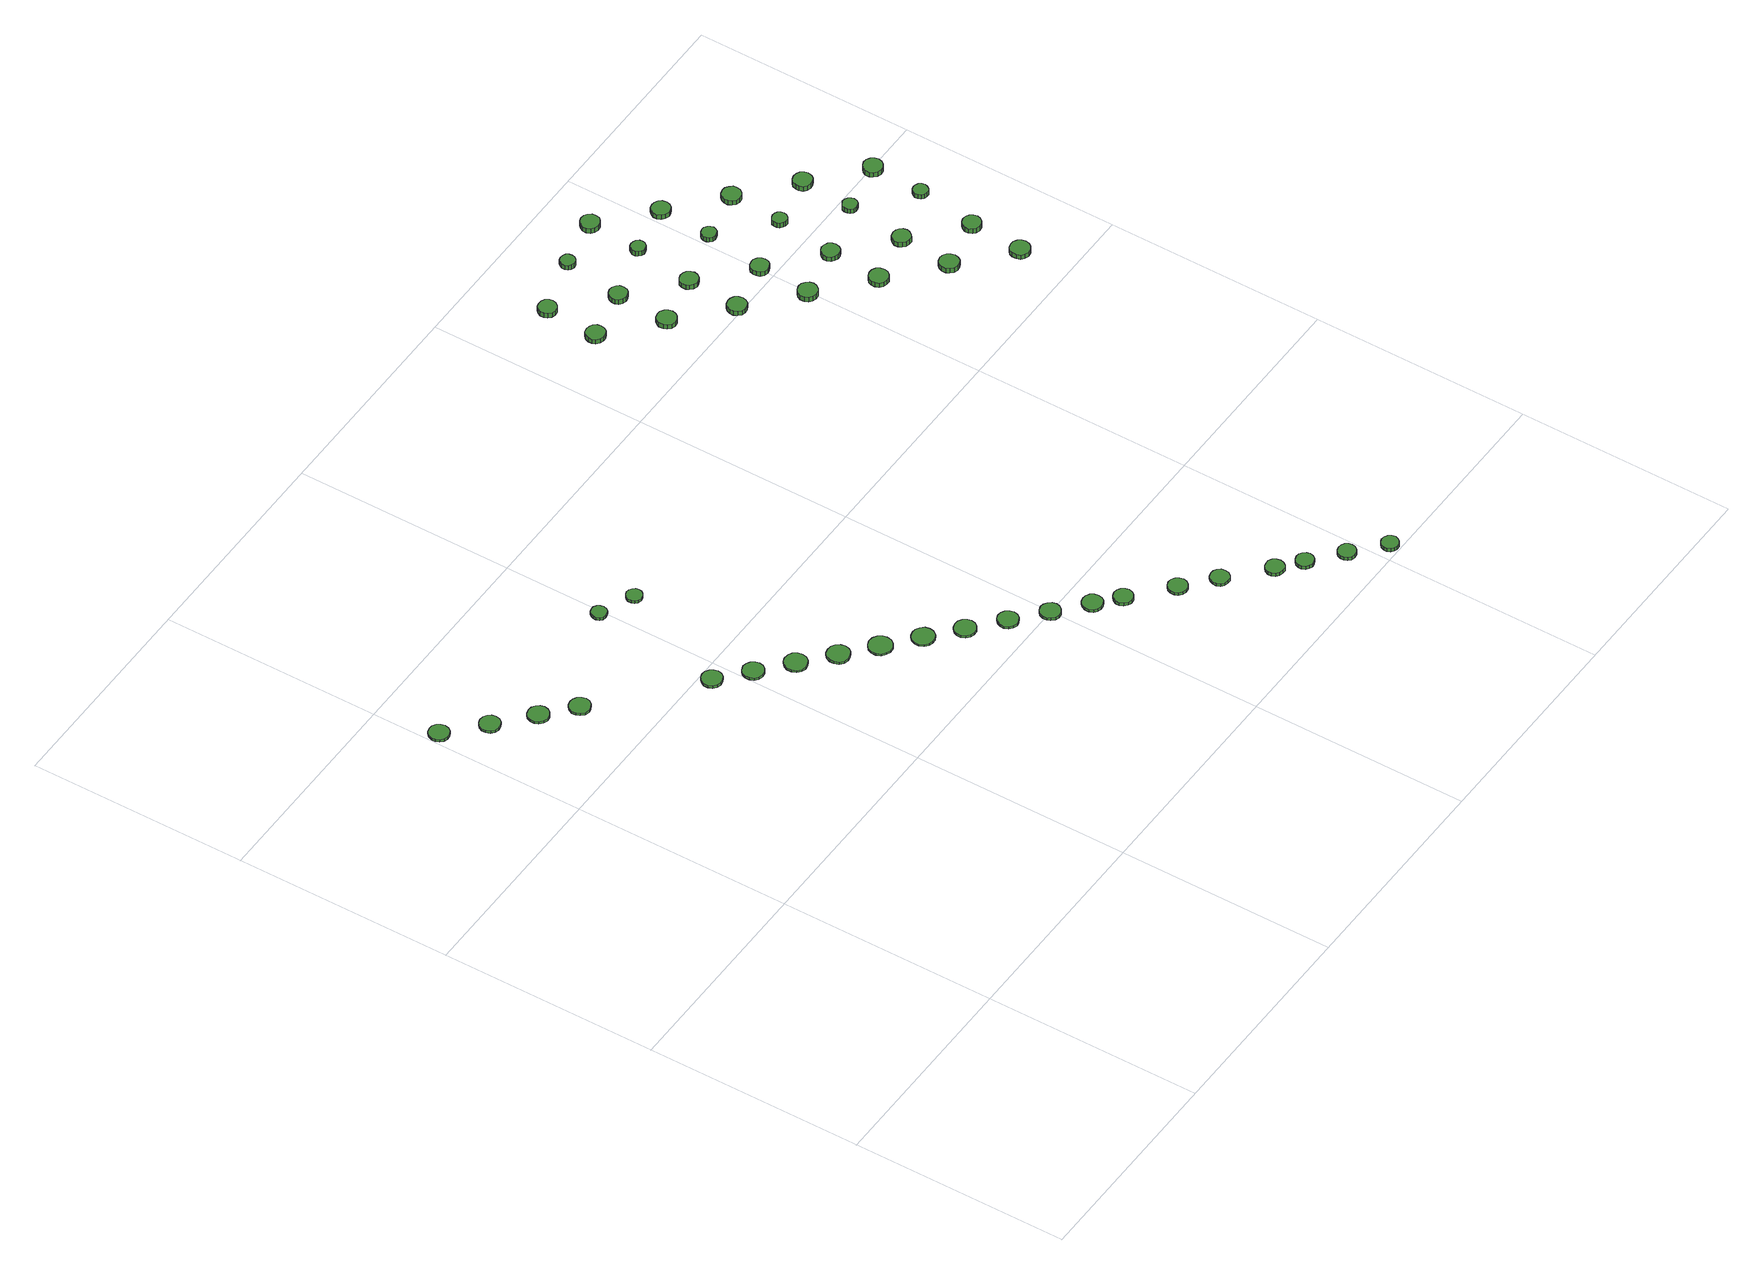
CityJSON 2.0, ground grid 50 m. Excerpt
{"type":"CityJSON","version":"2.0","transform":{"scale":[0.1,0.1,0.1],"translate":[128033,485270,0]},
"CityObjects":{
"tree1":{"type":"SolitaryVegetationObject","attributes":{"function":"something"},"geometry":[{"type":"MultiSurface","lod":"1","boundaries":[[[0,1,2,3,4,5,6,7,8,9,10,11,12,13,14]],[[15,16,17,18,19,20,21,22,23,24,25,26,27,28,29]],[[0,29,28,1]],[[1,28,27,2]],[[2,27,26,3]],[[3,26,25,4]],[[4,25,24,5]],[[5,24,23,6]],[[6,23,22,7]],[[7,22,21,8]],[[8,21,20,9]],[[9,20,19,10]],[[10,19,18,11]],[[11,18,17,12]],[[12,17,16,13]],[[13,16,15,14]],[[14,15,29,0]]]}]},
"tree2":{"type":"SolitaryVegetationObject","attributes":{"function":"something"},"geometry":[{"type":"MultiSurface","lod":"1","boundaries":[[[30,31,32,33,34,35,36,37,38,39,40,41,42,43,44]],[[45,46,47,48,49,50,51,52,53,54,55,56,57,58,59]],[[30,59,58,31]],[[31,58,57,32]],[[32,57,56,33]],[[33,56,55,34]],[[34,55,54,35]],[[35,54,53,36]],[[36,53,52,37]],[[37,52,51,38]],[[38,51,50,39]],[[39,50,49,40]],[[40,49,48,41]],[[41,48,47,42]],[[42,47,46,43]],[[43,46,45,44]],[[44,45,59,30]]]}]},
"tree3":{"type":"SolitaryVegetationObject","attributes":{"function":"something"},"geometry":[{"type":"MultiSurface","lod":"1","boundaries":[[[60,61,62,63,64,65,66,67,68,69,70,71,72,73,74]],[[75,76,77,78,79,80,81,82,83,84,85,86,87,88,89]],[[60,89,88,61]],[[61,88,87,62]],[[62,87,86,63]],[[63,86,85,64]],[[64,85,84,65]],[[65,84,83,66]],[[66,83,82,67]],[[67,82,81,68]],[[68,81,80,69]],[[69,80,79,70]],[[70,79,78,71]],[[71,78,77,72]],[[72,77,76,73]],[[73,76,75,74]],[[74,75,89,60]]]}]},
"tree4":{"type":"SolitaryVegetationObject","attributes":{"function":"something"},"geometry":[{"type":"MultiSurface","lod":"1","boundaries":[[[90,91,92,93,94,95,96,97,98,99,100,101,102,103,104]],[[105,106,107,108,109,110,111,112,113,114,115,116,117,118,119]],[[90,119,118,91]],[[91,118,117,92]],[[92,117,116,93]],[[93,116,115,94]],[[94,115,114,95]],[[95,114,113,96]],[[96,113,112,97]],[[97,112,111,98]],[[98,111,110,99]],[[99,110,109,100]],[[100,109,108,101]],[[101,108,107,102]],[[102,107,106,103]],[[103,106,105,104]],[[104,105,119,90]]]}]},
"tree5":{"type":"SolitaryVegetationObject","attributes":{"function":"something"},"geometry":[{"type":"MultiSurface","lod":"1","boundaries":[[[120,121,122,123,124,125,126,127,128,129,130,131,132,133,134]],[[135,136,137,138,139,140,141,142,143,144,145,146,147,148,149]],[[120,149,148,121]],[[121,148,147,122]],[[122,147,146,123]],[[123,146,145,124]],[[124,145,144,125]],[[125,144,143,126]],[[126,143,142,127]],[[127,142,141,128]],[[128,141,140,129]],[[129,140,139,130]],[[130,139,138,131]],[[131,138,137,132]],[[132,137,136,133]],[[133,136,135,134]],[[134,135,149,120]]]}]},
"tree6":{"type":"SolitaryVegetationObject","attributes":{"function":"something"},"geometry":[{"type":"MultiSurface","lod":"1","boundaries":[[[150,151,152,153,154,155,156,157,158,159,160,161,162,163,164]],[[165,166,167,168,169,170,171,172,173,174,175,176,177,178,179]],[[150,179,178,151]],[[151,178,177,152]],[[152,177,176,153]],[[153,176,175,154]],[[154,175,174,155]],[[155,174,173,156]],[[156,173,172,157]],[[157,172,171,158]],[[158,171,170,159]],[[159,170,169,160]],[[160,169,168,161]],[[161,168,167,162]],[[162,167,166,163]],[[163,166,165,164]],[[164,165,179,150]]]}]},
"tree7":{"type":"SolitaryVegetationObject","attributes":{"function":"something"},"geometry":[{"type":"MultiSurface","lod":"1","boundaries":[[[180,181,182,183,184,185,186,187,188,189,190,191,192,193,194]],[[195,196,197,198,199,200,201,202,203,204,205,206,207,208,209]],[[180,209,208,181]],[[181,208,207,182]],[[182,207,206,183]],[[183,206,205,184]],[[184,205,204,185]],[[185,204,203,186]],[[186,203,202,187]],[[187,202,201,188]],[[188,201,200,189]],[[189,200,199,190]],[[190,199,198,191]],[[191,198,197,192]],[[192,197,196,193]],[[193,196,195,194]],[[194,195,209,180]]]}]},
"tree8":{"type":"SolitaryVegetationObject","attributes":{"function":"something"},"geometry":[{"type":"MultiSurface","lod":"1","boundaries":[[[210,211,212,213,214,215,216,217,218,219,220,221,222,223,224]],[[225,226,227,228,229,230,231,232,233,234,235,236,237,238,239]],[[210,239,238,211]],[[211,238,237,212]],[[212,237,236,213]],[[213,236,235,214]],[[214,235,234,215]],[[215,234,233,216]],[[216,233,232,217]],[[217,232,231,218]],[[218,231,230,219]],[[219,230,229,220]],[[220,229,228,221]],[[221,228,227,222]],[[222,227,226,223]],[[223,226,225,224]],[[224,225,239,210]]]}]},
"tree9":{"type":"SolitaryVegetationObject","attributes":{"function":"something"},"geometry":[{"type":"MultiSurface","lod":"1","boundaries":[[[240,241,242,243,244,245,246,247,248,249,250,251,252,253,254]],[[255,256,257,258,259,260,261,262,263,264,265,266,267,268,269]],[[240,269,268,241]],[[241,268,267,242]],[[242,267,266,243]],[[243,266,265,244]],[[244,265,264,245]],[[245,264,263,246]],[[246,263,262,247]],[[247,262,261,248]],[[248,261,260,249]],[[249,260,259,250]],[[250,259,258,251]],[[251,258,257,252]],[[252,257,256,253]],[[253,256,255,254]],[[254,255,269,240]]]}]},
"tree10":{"type":"SolitaryVegetationObject","attributes":{"function":"something"},"geometry":[{"type":"MultiSurface","lod":"1","boundaries":[[[270,271,272,273,274,275,276,277,278,279,280,281,282,283,284]],[[285,286,287,288,289,290,291,292,293,294,295,296,297,298,299]],[[270,299,298,271]],[[271,298,297,272]],[[272,297,296,273]],[[273,296,295,274]],[[274,295,294,275]],[[275,294,293,276]],[[276,293,292,277]],[[277,292,291,278]],[[278,291,290,279]],[[279,290,289,280]],[[280,289,288,281]],[[281,288,287,282]],[[282,287,286,283]],[[283,286,285,284]],[[284,285,299,270]]]}]},
"tree11":{"type":"SolitaryVegetationObject","attributes":{"function":"something"},"geometry":[{"type":"MultiSurface","lod":"1","boundaries":[[[300,301,302,303,304,305,306,307,308,309,310,311,312,313,314]],[[315,316,317,318,319,320,321,322,323,324,325,326,327,328,329]],[[300,329,328,301]],[[301,328,327,302]],[[302,327,326,303]],[[303,326,325,304]],[[304,325,324,305]],[[305,324,323,306]],[[306,323,322,307]],[[307,322,321,308]],[[308,321,320,309]],[[309,320,319,310]],[[310,319,318,311]],[[311,318,317,312]],[[312,317,316,313]],[[313,316,315,314]],[[314,315,329,300]]]}]},
"tree12":{"type":"SolitaryVegetationObject","attributes":{"function":"something"},"geometry":[{"type":"MultiSurface","lod":"1","boundaries":[[[330,331,332,333,334,335,336,337,338,339,340,341,342,343,344]],[[345,346,347,348,349,350,351,352,353,354,355,356,357,358,359]],[[330,359,358,331]],[[331,358,357,332]],[[332,357,356,333]],[[333,356,355,334]],[[334,355,354,335]],[[335,354,353,336]],[[336,353,352,337]],[[337,352,351,338]],[[338,351,350,339]],[[339,350,349,340]],[[340,349,348,341]],[[341,348,347,342]],[[342,347,346,343]],[[343,346,345,344]],[[344,345,359,330]]]}]},
"tree13":{"type":"SolitaryVegetationObject","attributes":{"function":"something"},"geometry":[{"type":"MultiSurface","lod":"1","boundaries":[[[360,361,362,363,364,365,366,367,368,369,370,371,372,373,374]],[[375,376,377,378,379,380,381,382,383,384,385,386,387,388,389]],[[360,389,388,361]],[[361,388,387,362]],[[362,387,386,363]],[[363,386,385,364]],[[364,385,384,365]],[[365,384,383,366]],[[366,383,382,367]],[[367,382,381,368]],[[368,381,380,369]],[[369,380,379,370]],[[370,379,378,371]],[[371,378,377,372]],[[372,377,376,373]],[[373,376,375,374]],[[374,375,389,360]]]}]},
"tree14":{"type":"SolitaryVegetationObject","attributes":{"function":"something"},"geometry":[{"type":"MultiSurface","lod":"1","boundaries":[[[390,391,392,393,394,395,396,397,398,399,400,401,402,403,404]],[[405,406,407,408,409,410,411,412,413,414,415,416,417,418,419]],[[390,419,418,391]],[[391,418,417,392]],[[392,417,416,393]],[[393,416,415,394]],[[394,415,414,395]],[[395,414,413,396]],[[396,413,412,397]],[[397,412,411,398]],[[398,411,410,399]],[[399,410,409,400]],[[400,409,408,401]],[[401,408,407,402]],[[402,407,406,403]],[[403,406,405,404]],[[404,405,419,390]]]}]},
"tree15":{"type":"SolitaryVegetationObject","attributes":{"function":"something"},"geometry":[{"type":"MultiSurface","lod":"1","boundaries":[[[420,421,422,423,424,425,426,427,428,429,430,431,432,433,434]],[[435,436,437,438,439,440,441,442,443,444,445,446,447,448,449]],[[420,449,448,421]],[[421,448,447,422]],[[422,447,446,423]],[[423,446,445,424]],[[424,445,444,425]],[[425,444,443,426]],[[426,443,442,427]],[[427,442,441,428]],[[428,441,440,429]],[[429,440,439,430]],[[430,439,438,431]],[[431,438,437,432]],[[432,437,436,433]],[[433,436,435,434]],[[434,435,449,420]]]}]},
"tree16":{"type":"SolitaryVegetationObject","attributes":{"function":"something"},"geometry":[{"type":"MultiSurface","lod":"1","boundaries":[[[450,451,452,453,454,455,456,457,458,459,460,461,462,463,464]],[[465,466,467,468,469,470,471,472,473,474,475,476,477,478,479]],[[450,479,478,451]],[[451,478,477,452]],[[452,477,476,453]],[[453,476,475,454]],[[454,475,474,455]],[[455,474,473,456]],[[456,473,472,457]],[[457,472,471,458]],[[458,471,470,459]],[[459,470,469,460]],[[460,469,468,461]],[[461,468,467,462]],[[462,467,466,463]],[[463,466,465,464]],[[464,465,479,450]]]}]},
"tree17":{"type":"SolitaryVegetationObject","attributes":{"function":"something"},"geometry":[{"type":"MultiSurface","lod":"1","boundaries":[[[480,481,482,483,484,485,486,487,488,489,490,491,492,493,494]],[[495,496,497,498,499,500,501,502,503,504,505,506,507,508,509]],[[480,509,508,481]],[[481,508,507,482]],[[482,507,506,483]],[[483,506,505,484]],[[484,505,504,485]],[[485,504,503,486]],[[486,503,502,487]],[[487,502,501,488]],[[488,501,500,489]],[[489,500,499,490]],[[490,499,498,491]],[[491,498,497,492]],[[492,497,496,493]],[[493,496,495,494]],[[494,495,509,480]]]}]},
"tree18":{"type":"SolitaryVegetationObject","attributes":{"function":"something"},"geometry":[{"type":"MultiSurface","lod":"1","boundaries":[[[510,511,512,513,514,515,516,517,518,519,520,521,522,523,524]],[[525,526,527,528,529,530,531,532,533,534,535,536,537,538,539]],[[510,539,538,511]],[[511,538,537,512]],[[512,537,536,513]],[[513,536,535,514]],[[514,535,534,515]],[[515,534,533,516]],[[516,533,532,517]],[[517,532,531,518]],[[518,531,530,519]],[[519,530,529,520]],[[520,529,528,521]],[[521,528,527,522]],[[522,527,526,523]],[[523,526,525,524]],[[524,525,539,510]]]}]},
"tree19":{"type":"SolitaryVegetationObject","attributes":{"function":"something"},"geometry":[{"type":"MultiSurface","lod":"1","boundaries":[[[540,541,542,543,544,545,546,547,548,549,550,551,552,553,554]],[[555,556,557,558,559,560,561,562,563,564,565,566,567,568,569]],[[540,569,568,541]],[[541,568,567,542]],[[542,567,566,543]],[[543,566,565,544]],[[544,565,564,545]],[[545,564,563,546]],[[546,563,562,547]],[[547,562,561,548]],[[548,561,560,549]],[[549,560,559,550]],[[550,559,558,551]],[[551,558,557,552]],[[552,557,556,553]],[[553,556,555,554]],[[554,555,569,540]]]}]},
"tree20":{"type":"SolitaryVegetationObject","attributes":{"function":"something"},"geometry":[{"type":"MultiSurface","lod":"1","boundaries":[[[570,571,572,573,574,575,576,577,578,579,580,581,582,583,584]],[[585,586,587,588,589,590,591,592,593,594,595,596,597,598,599]],[[570,599,598,571]],[[571,598,597,572]],[[572,597,596,573]],[[573,596,595,574]],[[574,595,594,575]],[[575,594,593,576]],[[576,593,592,577]],[[577,592,591,578]],[[578,591,590,579]],[[579,590,589,580]],[[580,589,588,581]],[[581,588,587,582]],[[582,587,586,583]],[[583,586,585,584]],[[584,585,599,570]]]}]},
"tree21":{"type":"SolitaryVegetationObject","attributes":{"function":"something"},"geometry":[{"type":"MultiSurface","lod":"1","boundaries":[[[600,601,602,603,604,605,606,607,608,609,610,611,612,613,614]],[[615,616,617,618,619,620,621,622,623,624,625,626,627,628,629]],[[600,629,628,601]],[[601,628,627,602]],[[602,627,626,603]],[[603,626,625,604]],[[604,625,624,605]],[[605,624,623,606]],[[606,623,622,607]],[[607,622,621,608]],[[608,621,620,609]],[[609,620,619,610]],[[610,619,618,611]],[[611,618,617,612]],[[612,617,616,613]],[[613,616,615,614]],[[614,615,629,600]]]}]},
"tree22":{"type":"SolitaryVegetationObject","attributes":{"function":"something"},"geometry":[{"type":"MultiSurface","lod":"1","boundaries":[[[630,631,632,633,634,635,636,637,638,639,640,641,642,643,644]],[[645,646,647,648,649,650,651,652,653,654,655,656,657,658,659]],[[630,659,658,631]],[[631,658,657,632]],[[632,657,656,633]],[[633,656,655,634]],[[634,655,654,635]],[[635,654,653,636]],[[636,653,652,637]],[[637,652,651,638]],[[638,651,650,639]],[[639,650,649,640]],[[640,649,648,641]],[[641,648,647,642]],[[642,647,646,643]],[[643,646,645,644]],[[644,645,659,630]]]}]},
"tree23":{"type":"SolitaryVegetationObject","attributes":{"function":"something"},"geometry":[{"type":"MultiSurface","lod":"1","boundaries":[[[660,661,662,663,664,665,666,667,668,669,670,671,672,673,674]],[[675,676,677,678,679,680,681,682,683,684,685,686,687,688,689]],[[660,689,688,661]],[[661,688,687,662]],[[662,687,686,663]],[[663,686,685,664]],[[664,685,684,665]],[[665,684,683,666]],[[666,683,682,667]],[[667,682,681,668]],[[668,681,680,669]],[[669,680,679,670]],[[670,679,678,671]],[[671,678,677,672]],[[672,677,676,673]],[[673,676,675,674]],[[674,675,689,660]]]}]},
"tree24":{"type":"SolitaryVegetationObject","attributes":{"function":"something"},"geometry":[{"type":"MultiSurface","lod":"1","boundaries":[[[690,691,692,693,694,695,696,697,698,699,700,701,702,703,704]],[[705,706,707,708,709,710,711,712,713,714,715,716,717,718,719]],[[690,719,718,691]],[[691,718,717,692]],[[692,717,716,693]],[[693,716,715,694]],[[694,715,714,695]],[[695,714,713,696]],[[696,713,712,697]],[[697,712,711,698]],[[698,711,710,699]],[[699,710,709,700]],[[700,709,708,701]],[[701,708,707,702]],[[702,707,706,703]],[[703,706,705,704]],[[704,705,719,690]]]}]},
"tree25":{"type":"SolitaryVegetationObject","attributes":{"function":"something"},"geometry":[{"type":"MultiSurface","lod":"1","boundaries":[[[720,721,722,723,724,725,726,727,728,729,730,731,732,733,734]],[[735,736,737,738,739,740,741,742,743,744,745,746,747,748,749]],[[720,749,748,721]],[[721,748,747,722]],[[722,747,746,723]],[[723,746,745,724]],[[724,745,744,725]],[[725,744,743,726]],[[726,743,742,727]],[[727,742,741,728]],[[728,741,740,729]],[[729,740,739,730]],[[730,739,738,731]],[[731,738,737,732]],[[732,737,736,733]],[[733,736,735,734]],[[734,735,749,720]]]}]},
"tree26":{"type":"SolitaryVegetationObject","attributes":{"function":"something"},"geometry":[{"type":"MultiSurface","lod":"1","boundaries":[[[750,751,752,753,754,755,756,757,758,759,760,761,762,763,764]],[[765,766,767,768,769,770,771,772,773,774,775,776,777,778,779]],[[750,779,778,751]],[[751,778,777,752]],[[752,777,776,753]],[[753,776,775,754]],[[754,775,774,755]],[[755,774,773,756]],[[756,773,772,757]],[[757,772,771,758]],[[758,771,770,759]],[[759,770,769,760]],[[760,769,768,761]],[[761,768,767,762]],[[762,767,766,763]],[[763,766,765,764]],[[764,765,779,750]]]}]},
"tree27":{"type":"SolitaryVegetationObject","attributes":{"function":"something"},"geometry":[{"type":"MultiSurface","lod":"1","boundaries":[[[780,781,782,783,784,785,786,787,788,789,790,791,792,793,794]],[[795,796,797,798,799,800,801,802,803,804,805,806,807,808,809]],[[780,809,808,781]],[[781,808,807,782]],[[782,807,806,783]],[[783,806,805,784]],[[784,805,804,785]],[[785,804,803,786]],[[786,803,802,787]],[[787,802,801,788]],[[788,801,800,789]],[[789,800,799,790]],[[790,799,798,791]],[[791,798,797,792]],[[792,797,796,793]],[[793,796,795,794]],[[794,795,809,780]]]}]},
"tree28":{"type":"SolitaryVegetationObject","attributes":{"function":"something"},"geometry":[{"type":"MultiSurface","lod":"1","boundaries":[[[810,811,812,813,814,815,816,817,818,819,820,821,822,823,824]],[[825,826,827,828,829,830,831,832,833,834,835,836,837,838,839]],[[810,839,838,811]],[[811,838,837,812]],[[812,837,836,813]],[[813,836,835,814]],[[814,835,834,815]],[[815,834,833,816]],[[816,833,832,817]],[[817,832,831,818]],[[818,831,830,819]],[[819,830,829,820]],[[820,829,828,821]],[[821,828,827,822]],[[822,827,826,823]],[[823,826,825,824]],[[824,825,839,810]]]}]},
"tree29":{"type":"SolitaryVegetationObject","attributes":{"function":"something"},"geometry":[{"type":"MultiSurface","lod":"1","boundaries":[[[840,841,842,843,844,845,846,847,848,849,850,851,852,853,854]],[[855,856,857,858,859,860,861,862,863,864,865,866,867,868,869]],[[840,869,868,841]],[[841,868,867,842]],[[842,867,866,843]],[[843,866,865,844]],[[844,865,864,845]],[[845,864,863,846]],[[846,863,862,847]],[[847,862,861,848]],[[848,861,860,849]],[[849,860,859,850]],[[850,859,858,851]],[[851,858,857,852]],[[852,857,856,853]],[[853,856,855,854]],[[854,855,869,840]]]}]},
"tree30":{"type":"SolitaryVegetationObject","attributes":{"function":"something"},"geometry":[{"type":"MultiSurface","lod":"1","boundaries":[[[870,871,872,873,874,875,876,877,878,879,880,881,882,883,884]],[[885,886,887,888,889,890,891,892,893,894,895,896,897,898,899]],[[870,899,898,871]],[[871,898,897,872]],[[872,897,896,873]],[[873,896,895,874]],[[874,895,894,875]],[[875,894,893,876]],[[876,893,892,877]],[[877,892,891,878]],[[878,891,890,879]],[[879,890,889,880]],[[880,889,888,881]],[[881,888,887,882]],[[882,887,886,883]],[[883,886,885,884]],[[884,885,899,870]]]}]},
"tree31":{"type":"SolitaryVegetationObject","attributes":{"function":"something"},"geometry":[{"type":"MultiSurface","lod":"1","boundaries":[[[900,901,902,903,904,905,906,907,908,909,910,911,912,913,914]],[[915,916,917,918,919,920,921,922,923,924,925,926,927,928,929]],[[900,929,928,901]],[[901,928,927,902]],[[902,927,926,903]],[[903,926,925,904]],[[904,925,924,905]],[[905,924,923,906]],[[906,923,922,907]],[[907,922,921,908]],[[908,921,920,909]],[[909,920,919,910]],[[910,919,918,911]],[[911,918,917,912]],[[912,917,916,913]],[[913,916,915,914]],[[914,915,929,900]]]}]},
"tree32":{"type":"SolitaryVegetationObject","attributes":{"function":"something"},"geometry":[{"type":"MultiSurface","lod":"1","boundaries":[[[930,931,932,933,934,935,936,937,938,939,940,941,942,943,944]],[[945,946,947,948,949,950,951,952,953,954,955,956,957,958,959]],[[930,959,958,931]],[[931,958,957,932]],[[932,957,956,933]],[[933,956,955,934]],[[934,955,954,935]],[[935,954,953,936]],[[936,953,952,937]],[[937,952,951,938]],[[938,951,950,939]],[[939,950,949,940]],[[940,949,948,941]],[[941,948,947,942]],[[942,947,946,943]],[[943,946,945,944]],[[944,945,959,930]]]}]},
"tree33":{"type":"SolitaryVegetationObject","attributes":{"function":"something"},"geometry":[{"type":"MultiSurface","lod":"1","boundaries":[[[960,961,962,963,964,965,966,967,968,969,970,971,972,973,974]],[[975,976,977,978,979,980,981,982,983,984,985,986,987,988,989]],[[960,989,988,961]],[[961,988,987,962]],[[962,987,986,963]],[[963,986,985,964]],[[964,985,984,965]],[[965,984,983,966]],[[966,983,982,967]],[[967,982,981,968]],[[968,981,980,969]],[[969,980,979,970]],[[970,979,978,971]],[[971,978,977,972]],[[972,977,976,973]],[[973,976,975,974]],[[974,975,989,960]]]}]},
"tree34":{"type":"SolitaryVegetationObject","attributes":{"function":"something"},"geometry":[{"type":"MultiSurface","lod":"1","boundaries":[[[990,991,992,993,994,995,996,997,998,999,1000,1001,1002,1003,1004]],[[1005,1006,1007,1008,1009,1010,1011,1012,1013,1014,1015,1016,1017,1018,1019]],[[990,1019,1018,991]],[[991,1018,1017,992]],[[992,1017,1016,993]],[[993,1016,1015,994]],[[994,1015,1014,995]],[[995,1014,1013,996]],[[996,1013,1012,997]],[[997,1012,1011,998]],[[998,1011,1010,999]],[[999,1010,1009,1000]],[[1000,1009,1008,1001]],[[1001,1008,1007,1002]],[[1002,1007,1006,1003]],[[1003,1006,1005,1004]],[[1004,1005,1019,990]]]}]},
"tree35":{"type":"SolitaryVegetationObject","attributes":{"function":"something"},"geometry":[{"type":"MultiSurface","lod":"1","boundaries":[[[1020,1021,1022,1023,1024,1025,1026,1027,1028,1029,1030,1031,1032,1033,1034]],[[1035,1036,1037,1038,1039,1040,1041,1042,1043,1044,1045,1046,1047,1048,1049]],[[1020,1049,1048,1021]],[[1021,1048,1047,1022]],[[1022,1047,1046,1023]],[[1023,1046,1045,1024]],[[1024,1045,1044,1025]],[[1025,1044,1043,1026]],[[1026,1043,1042,1027]],[[1027,1042,1041,1028]],[[1028,1041,1040,1029]],[[1029,1040,1039,1030]],[[1030,1039,1038,1031]],[[1031,1038,1037,1032]],[[1032,1037,1036,1033]],[[1033,1036,1035,1034]],[[1034,1035,1049,1020]]]}]},
"tree36":{"type":"SolitaryVegetationObject","attributes":{"function":"something"},"geometry":[{"type":"MultiSurface","lod":"1","boundaries":[[[1050,1051,1052,1053,1054,1055,1056,1057,1058,1059,1060,1061,1062,1063,1064]],[[1065,1066,1067,1068,1069,1070,1071,1072,1073,1074,1075,1076,1077,1078,1079]],[[1050,1079,1078,1051]],[[1051,1078,1077,1052]],[[1052,1077,1076,1053]],[[1053,1076,1075,1054]],[[1054,1075,1074,1055]],[[1055,1074,1073,1056]],[[1056,1073,1072,1057]],[[1057,1072,1071,1058]],[[1058,1071,1070,1059]],[[1059,1070,1069,1060]],[[1060,1069,1068,1061]],[[1061,1068,1067,1062]],[[1062,1067,1066,1063]],[[1063,1066,1065,1064]],[[1064,1065,1079,1050]]]}]},
"tree37":{"type":"SolitaryVegetationObject","attributes":{"function":"something"},"geometry":[{"type":"MultiSurface","lod":"1","boundaries":[[[1080,1081,1082,1083,1084,1085,1086,1087,1088,1089,1090,1091,1092,1093,1094]],[[1095,1096,1097,1098,1099,1100,1101,1102,1103,1104,1105,1106,1107,1108,1109]],[[1080,1109,1108,1081]],[[1081,1108,1107,1082]],[[1082,1107,1106,1083]],[[1083,1106,1105,1084]],[[1084,1105,1104,1085]],[[1085,1104,1103,1086]],[[1086,1103,1102,1087]],[[1087,1102,1101,1088]],[[1088,1101,1100,1089]],[[1089,1100,1099,1090]],[[1090,1099,1098,1091]],[[1091,1098,1097,1092]],[[1092,1097,1096,1093]],[[1093,1096,1095,1094]],[[1094,1095,1109,1080]]]}]},
"tree38":{"type":"SolitaryVegetationObject","attributes":{"function":"something"},"geometry":[{"type":"MultiSurface","lod":"1","boundaries":[[[1110,1111,1112,1113,1114,1115,1116,1117,1118,1119,1120,1121,1122,1123,1124]],[[1125,1126,1127,1128,1129,1130,1131,1132,1133,1134,1135,1136,1137,1138,1139]],[[1110,1139,1138,1111]],[[1111,1138,1137,1112]],[[1112,1137,1136,1113]],[[1113,1136,1135,1114]],[[1114,1135,1134,1115]],[[1115,1134,1133,1116]],[[1116,1133,1132,1117]],[[1117,1132,1131,1118]],[[1118,1131,1130,1119]],[[1119,1130,1129,1120]],[[1120,1129,1128,1121]],[[1121,1128,1127,1122]],[[1122,1127,1126,1123]],[[1123,1126,1125,1124]],[[1124,1125,1139,1110]]]}]},
"tree39":{"type":"SolitaryVegetationObject","attributes":{"function":"something"},"geometry":[{"type":"MultiSurface","lod":"1","boundaries":[[[1140,1141,1142,1143,1144,1145,1146,1147,1148,1149,1150,1151,1152,1153,1154]],[[1155,1156,1157,1158,1159,1160,1161,1162,1163,1164,1165,1166,1167,1168,1169]],[[1140,1169,1168,1141]],[[1141,1168,1167,1142]],[[1142,1167,1166,1143]],[[1143,1166,1165,1144]],[[1144,1165,1164,1145]],[[1145,1164,1163,1146]],[[1146,1163,1162,1147]],[[1147,1162,1161,1148]],[[1148,1161,1160,1149]],[[1149,1160,1159,1150]],[[1150,1159,1158,1151]],[[1151,1158,1157,1152]],[[1152,1157,1156,1153]],[[1153,1156,1155,1154]],[[1154,1155,1169,1140]]]}]},
"tree40":{"type":"SolitaryVegetationObject","attributes":{"function":"something"},"geometry":[{"type":"MultiSurface","lod":"1","boundaries":[[[1170,1171,1172,1173,1174,1175,1176,1177,1178,1179,1180,1181,1182,1183,1184]],[[1185,1186,1187,1188,1189,1190,1191,1192,1193,1194,1195,1196,1197,1198,1199]],[[1170,1199,1198,1171]],[[1171,1198,1197,1172]],[[1172,1197,1196,1173]],[[1173,1196,1195,1174]],[[1174,1195,1194,1175]],[[1175,1194,1193,1176]],[[1176,1193,1192,1177]],[[1177,1192,1191,1178]],[[1178,1191,1190,1179]],[[1179,1190,1189,1180]],[[1180,1189,1188,1181]],[[1181,1188,1187,1182]],[[1182,1187,1186,1183]],[[1183,1186,1185,1184]],[[1184,1185,1199,1170]]]}]},
"tree41":{"type":"SolitaryVegetationObject","attributes":{"function":"something"},"geometry":[{"type":"MultiSurface","lod":"1","boundaries":[[[1200,1201,1202,1203,1204,1205,1206,1207,1208,1209,1210,1211,1212,1213,1214]],[[1215,1216,1217,1218,1219,1220,1221,1222,1223,1224,1225,1226,1227,1228,1229]],[[1200,1229,1228,1201]],[[1201,1228,1227,1202]],[[1202,1227,1226,1203]],[[1203,1226,1225,1204]],[[1204,1225,1224,1205]],[[1205,1224,1223,1206]],[[1206,1223,1222,1207]],[[1207,1222,1221,1208]],[[1208,1221,1220,1209]],[[1209,1220,1219,1210]],[[1210,1219,1218,1211]],[[1211,1218,1217,1212]],[[1212,1217,1216,1213]],[[1213,1216,1215,1214]],[[1214,1215,1229,1200]]]}]},
"tree42":{"type":"SolitaryVegetationObject","attributes":{"function":"something"},"geometry":[{"type":"MultiSurface","lod":"1","boundaries":[[[1230,1231,1232,1233,1234,1235,1236,1237,1238,1239,1240,1241,1242,1243,1244]],[[1245,1246,1247,1248,1249,1250,1251,1252,1253,1254,1255,1256,1257,1258,1259]],[[1230,1259,1258,1231]],[[1231,1258,1257,1232]],[[1232,1257,1256,1233]],[[1233,1256,1255,1234]],[[1234,1255,1254,1235]],[[1235,1254,1253,1236]],[[1236,1253,1252,1237]],[[1237,1252,1251,1238]],[[1238,1251,1250,1239]],[[1239,1250,1249,1240]],[[1240,1249,1248,1241]],[[1241,1248,1247,1242]],[[1242,1247,1246,1243]],[[1243,1246,1245,1244]],[[1244,1245,1259,1230]]]}]},
"tree43":{"type":"SolitaryVegetationObject","attributes":{"function":"something"},"geometry":[{"type":"MultiSurface","lod":"1","boundaries":[[[1260,1261,1262,1263,1264,1265,1266,1267,1268,1269,1270,1271,1272,1273,1274]],[[1275,1276,1277,1278,1279,1280,1281,1282,1283,1284,1285,1286,1287,1288,1289]],[[1260,1289,1288,1261]],[[1261,1288,1287,1262]],[[1262,1287,1286,1263]],[[1263,1286,1285,1264]],[[1264,1285,1284,1265]],[[1265,1284,1283,1266]],[[1266,1283,1282,1267]],[[1267,1282,1281,1268]],[[1268,1281,1280,1269]],[[1269,1280,1279,1270]],[[1270,1279,1278,1271]],[[1271,1278,1277,1272]],[[1272,1277,1276,1273]],[[1273,1276,1275,1274]],[[1274,1275,1289,1260]]]}]},
"tree44":{"type":"SolitaryVegetationObject","attributes":{"function":"something"},"geometry":[{"type":"MultiSurface","lod":"1","boundaries":[[[1290,1291,1292,1293,1294,1295,1296,1297,1298,1299,1300,1301,1302,1303,1304]],[[1305,1306,1307,1308,1309,1310,1311,1312,1313,1314,1315,1316,1317,1318,1319]],[[1290,1319,1318,1291]],[[1291,1318,1317,1292]],[[1292,1317,1316,1293]],[[1293,1316,1315,1294]],[[1294,1315,1314,1295]],[[1295,1314,1313,1296]],[[1296,1313,1312,1297]],[[1297,1312,1311,1298]],[[1298,1311,1310,1299]],[[1299,1310,1309,1300]],[[1300,1309,1308,1301]],[[1301,1308,1307,1302]],[[1302,1307,1306,1303]],[[1303,1306,1305,1304]],[[1304,1305,1319,1290]]]}]},
"tree45":{"type":"SolitaryVegetationObject","attributes":{"function":"something"},"geometry":[{"type":"MultiSurface","lod":"1","boundaries":[[[1320,1321,1322,1323,1324,1325,1326,1327,1328,1329,1330,1331,1332,1333,1334]],[[1335,1336,1337,1338,1339,1340,1341,1342,1343,1344,1345,1346,1347,1348,1349]],[[1320,1349,1348,1321]],[[1321,1348,1347,1322]],[[1322,1347,1346,1323]],[[1323,1346,1345,1324]],[[1324,1345,1344,1325]],[[1325,1344,1343,1326]],[[1326,1343,1342,1327]],[[1327,1342,1341,1328]],[[1328,1341,1340,1329]],[[1329,1340,1339,1330]],[[1330,1339,1338,1331]],[[1331,1338,1337,1332]],[[1332,1337,1336,1333]],[[1333,1336,1335,1334]],[[1334,1335,1349,1320]]]}]},
"tree46":{"type":"SolitaryVegetationObject","attributes":{"function":"something"},"geometry":[{"type":"MultiSurface","lod":"1","boundaries":[[[1350,1351,1352,1353,1354,1355,1356,1357,1358,1359,1360,1361,1362,1363,1364]],[[1365,1366,1367,1368,1369,1370,1371,1372,1373,1374,1375,1376,1377,1378,1379]],[[1350,1379,1378,1351]],[[1351,1378,1377,1352]],[[1352,1377,1376,1353]],[[1353,1376,1375,1354]],[[1354,1375,1374,1355]],[[1355,1374,1373,1356]],[[1356,1373,1372,1357]],[[1357,1372,1371,1358]],[[1358,1371,1370,1359]],[[1359,1370,1369,1360]],[[1360,1369,1368,1361]],[[1361,1368,1367,1362]],[[1362,1367,1366,1363]],[[1363,1366,1365,1364]],[[1364,1365,1379,1350]]]}]},
"tree47":{"type":"SolitaryVegetationObject","attributes":{"function":"something"},"geometry":[{"type":"MultiSurface","lod":"1","boundaries":[[[1380,1381,1382,1383,1384,1385,1386,1387,1388,1389,1390,1391,1392,1393,1394]],[[1395,1396,1397,1398,1399,1400,1401,1402,1403,1404,1405,1406,1407,1408,1409]],[[1380,1409,1408,1381]],[[1381,1408,1407,1382]],[[1382,1407,1406,1383]],[[1383,1406,1405,1384]],[[1384,1405,1404,1385]],[[1385,1404,1403,1386]],[[1386,1403,1402,1387]],[[1387,1402,1401,1388]],[[1388,1401,1400,1389]],[[1389,1400,1399,1390]],[[1390,1399,1398,1391]],[[1391,1398,1397,1392]],[[1392,1397,1396,1393]],[[1393,1396,1395,1394]],[[1394,1395,1409,1380]]]}]},
"tree48":{"type":"SolitaryVegetationObject","attributes":{"function":"something"},"geometry":[{"type":"MultiSurface","lod":"1","boundaries":[[[1410,1411,1412,1413,1414,1415,1416,1417,1418,1419,1420,1421,1422,1423,1424]],[[1425,1426,1427,1428,1429,1430,1431,1432,1433,1434,1435,1436,1437,1438,1439]],[[1410,1439,1438,1411]],[[1411,1438,1437,1412]],[[1412,1437,1436,1413]],[[1413,1436,1435,1414]],[[1414,1435,1434,1415]],[[1415,1434,1433,1416]],[[1416,1433,1432,1417]],[[1417,1432,1431,1418]],[[1418,1431,1430,1419]],[[1419,1430,1429,1420]],[[1420,1429,1428,1421]],[[1421,1428,1427,1422]],[[1422,1427,1426,1423]],[[1423,1426,1425,1424]],[[1424,1425,1439,1410]]]}]}
},
"vertices":[
[47,1356,9],[45,1365,9],[40,1373,9],[31,1378,9],[22,1379,9],[13,1376,9],[6,1369,9],[2,1360,9],[2,1351,9],[6,1342,9],[13,1336,9],[22,1333,9],[31,1334,9],[40,1339,9],[45,1346,9],[45,1346,3],[40,1339,3],[31,1334,3],[22,1333,3],[13,1336,3],[6,1342,3],[2,1351,3],[2,1360,3],[6,1369,3],[13,1376,3],[22,1379,3],[31,1378,3],[40,1373,3],[45,1365,3],[47,1356,3],
[126,1283,9],[124,1292,9],[118,1300,9],[110,1305,9],[100,1306,9],[91,1303,9],[84,1297,9],[80,1288,9],[80,1278,9],[84,1269,9],[91,1263,9],[100,1260,9],[110,1261,9],[118,1265,9],[124,1273,9],[124,1273,3],[118,1265,3],[110,1261,3],[100,1260,3],[91,1263,3],[84,1269,3],[80,1278,3],[80,1288,3],[84,1297,3],[91,1303,3],[100,1306,3],[110,1305,3],[118,1300,3],[124,1292,3],[126,1283,3],
[203,1215,9],[201,1224,9],[195,1232,9],[187,1237,9],[177,1238,9],[167,1235,9],[160,1229,9],[156,1220,9],[156,1210,9],[160,1201,9],[167,1194,9],[177,1191,9],[187,1192,9],[195,1197,9],[201,1205,9],[201,1205,3],[195,1197,3],[187,1192,3],[177,1191,3],[167,1194,3],[160,1201,3],[156,1210,3],[156,1220,3],[160,1229,3],[167,1235,3],[177,1238,3],[187,1237,3],[195,1232,3],[201,1224,3],[203,1215,3],
[269,1156,9],[267,1166,9],[261,1174,9],[252,1179,9],[243,1180,9],[233,1177,9],[226,1170,9],[222,1161,9],[222,1152,9],[226,1143,9],[233,1136,9],[243,1133,9],[252,1134,9],[261,1139,9],[267,1147,9],[267,1147,3],[261,1139,3],[252,1134,3],[243,1133,3],[233,1136,3],[226,1143,3],[222,1152,3],[222,1161,3],[226,1170,3],[233,1177,3],[243,1180,3],[252,1179,3],[261,1174,3],[267,1166,3],[269,1156,3],
[481,973,10],[479,982,10],[473,990,10],[465,995,10],[455,996,10],[446,993,10],[439,986,10],[435,978,10],[435,968,10],[439,959,10],[446,953,10],[455,950,10],[465,951,10],[473,956,10],[479,963,10],[479,963,3],[473,956,3],[465,951,3],[455,950,3],[446,953,3],[439,959,3],[435,968,3],[435,978,3],[439,986,3],[446,993,3],[455,996,3],[465,995,3],[473,990,3],[479,982,3],[481,973,3],
[547,915,9],[545,924,9],[539,932,9],[531,937,9],[521,939,9],[511,935,9],[504,929,9],[500,920,9],[500,910,9],[504,900,9],[511,894,9],[521,891,9],[531,892,9],[539,897,9],[545,905,9],[545,905,3],[539,897,3],[531,892,3],[521,891,3],[511,894,3],[504,900,3],[500,910,3],[500,920,3],[504,929,3],[511,935,3],[521,939,3],[531,937,3],[539,932,3],[545,924,3],[547,915,3],
[617,855,8],[615,866,8],[608,875,8],[599,880,8],[588,881,8],[578,878,8],[570,870,8],[566,861,8],[566,850,8],[570,840,8],[578,833,8],[588,829,8],[599,831,8],[608,836,8],[615,845,8],[615,845,3],[608,836,3],[599,831,3],[588,829,3],[578,833,3],[570,840,3],[566,850,3],[566,861,3],[570,870,3],[578,878,3],[588,881,3],[599,880,3],[608,875,3],[615,866,3],[617,855,3],
[509,1270,10],[507,1277,10],[503,1283,10],[497,1287,10],[489,1287,10],[482,1285,10],[477,1280,10],[474,1273,10],[474,1266,10],[477,1259,10],[482,1254,10],[489,1252,10],[497,1253,10],[503,1256,10],[507,1262,10],[507,1262,3],[503,1256,3],[497,1253,3],[489,1252,3],[482,1254,3],[477,1259,3],[474,1266,3],[474,1273,3],[477,1280,3],[482,1285,3],[489,1287,3],[497,1287,3],[503,1283,3],[507,1277,3],[509,1270,3],
[684,795,9],[681,805,9],[675,814,9],[666,819,9],[655,820,9],[645,817,9],[637,810,9],[633,800,9],[633,790,9],[637,780,9],[645,773,9],[655,769,9],[666,771,9],[675,776,9],[681,784,9],[681,784,3],[675,776,3],[666,771,3],[655,769,3],[645,773,3],[637,780,3],[633,790,3],[633,800,3],[637,810,3],[645,817,3],[655,820,3],[666,819,3],[675,814,3],[681,805,3],[684,795,3],
[589,1236,10],[588,1243,10],[583,1249,10],[577,1253,10],[569,1254,10],[562,1251,10],[557,1246,10],[554,1240,10],[554,1232,10],[557,1225,10],[562,1220,10],[569,1218,10],[577,1219,10],[583,1223,10],[588,1229,10],[588,1229,3],[583,1223,3],[577,1219,3],[569,1218,3],[562,1220,3],[557,1225,3],[554,1232,3],[554,1240,3],[557,1246,3],[562,1251,3],[569,1254,3],[577,1253,3],[583,1249,3],[588,1243,3],[589,1236,3],
[752,737,8],[750,747,8],[744,756,8],[734,762,8],[723,763,8],[713,760,8],[704,752,8],[700,742,8],[700,731,8],[704,721,8],[713,714,8],[723,710,8],[734,711,8],[744,717,8],[750,726,8],[750,726,3],[744,717,3],[734,711,3],[723,710,3],[713,714,3],[704,721,3],[700,731,3],[700,742,3],[704,752,3],[713,760,3],[723,763,3],[734,762,3],[744,756,3],[750,747,3],[752,737,3],
[820,677,8],[818,688,8],[811,696,8],[802,701,8],[792,702,8],[782,699,8],[774,692,8],[770,682,8],[770,672,8],[774,662,8],[782,655,8],[792,652,8],[802,653,8],[811,658,8],[818,667,8],[818,667,3],[811,658,3],[802,653,3],[792,652,3],[782,655,3],[774,662,3],[770,672,3],[770,682,3],[774,692,3],[782,699,3],[792,702,3],[802,701,3],[811,696,3],[818,688,3],[820,677,3],
[885,618,9],[883,628,9],[877,636,9],[868,641,9],[858,642,9],[849,639,9],[841,632,9],[837,623,9],[837,613,9],[841,604,9],[849,597,9],[858,594,9],[868,595,9],[877,600,9],[883,608,9],[883,608,3],[877,600,3],[868,595,3],[858,594,3],[849,597,3],[841,604,3],[837,613,3],[837,623,3],[841,632,3],[849,639,3],[858,642,3],[868,641,3],[877,636,3],[883,628,3],[885,618,3],
[953,559,9],[951,568,9],[945,576,9],[936,581,9],[927,582,9],[918,579,9],[911,572,9],[907,563,9],[907,554,9],[911,545,9],[918,538,9],[927,535,9],[936,536,9],[945,541,9],[951,549,9],[951,549,3],[945,541,3],[936,536,3],[927,535,3],[918,538,3],[911,545,3],[907,554,3],[907,563,3],[911,572,3],[918,579,3],[927,582,3],[936,581,3],[945,576,3],[951,568,3],[953,559,3],
[1020,499,9],[1018,508,9],[1012,516,9],[1004,521,9],[995,522,9],[986,519,9],[979,513,9],[975,504,9],[975,494,9],[979,486,9],[986,479,9],[995,476,9],[1004,477,9],[1012,482,9],[1018,490,9],[1018,490,2],[1012,482,2],[1004,477,2],[995,476,2],[986,479,2],[979,486,2],[975,494,2],[975,504,2],[979,513,2],[986,519,2],[995,522,2],[1004,521,2],[1012,516,2],[1018,508,2],[1020,499,2],
[1087,440,9],[1085,449,9],[1080,457,9],[1071,462,9],[1062,463,9],[1053,460,9],[1046,453,9],[1042,445,9],[1042,435,9],[1046,426,9],[1053,420,9],[1062,417,9],[1071,418,9],[1080,423,9],[1085,431,9],[1085,431,2],[1080,423,2],[1071,418,2],[1062,417,2],[1053,420,2],[1046,426,2],[1042,435,2],[1042,445,2],[1046,453,2],[1053,460,2],[1062,463,2],[1071,462,2],[1080,457,2],[1085,449,2],[1087,440,2],
[1134,396,10],[1132,405,10],[1127,412,10],[1119,417,10],[1110,418,10],[1102,415,10],[1095,409,10],[1091,401,10],[1091,392,10],[1095,384,10],[1102,378,10],[1110,375,10],[1119,376,10],[1127,380,10],[1132,387,10],[1132,387,2],[1127,380,2],[1119,376,2],[1110,375,2],[1102,378,2],[1095,384,2],[1091,392,2],[1091,401,2],[1095,409,2],[1102,415,2],[1110,418,2],[1119,417,2],[1127,412,2],[1132,405,2],[1134,396,2],
[1221,320,9],[1219,329,9],[1214,336,9],[1206,341,9],[1197,342,9],[1188,339,9],[1181,333,9],[1178,325,9],[1178,315,9],[1181,307,9],[1188,301,9],[1197,298,9],[1206,299,9],[1214,304,9],[1219,311,9],[1219,311,2],[1214,304,2],[1206,299,2],[1197,298,2],[1188,301,2],[1181,307,2],[1178,315,2],[1178,325,2],[1181,333,2],[1188,339,2],[1197,342,2],[1206,341,2],[1214,336,2],[1219,329,2],[1221,320,2],
[1288,262,9],[1287,271,9],[1281,278,9],[1274,282,9],[1265,283,9],[1256,280,9],[1250,274,9],[1246,266,9],[1246,257,9],[1250,249,9],[1256,243,9],[1265,241,9],[1274,241,9],[1281,246,9],[1287,253,9],[1287,253,2],[1281,246,2],[1274,241,2],[1265,241,2],[1256,243,2],[1250,249,2],[1246,257,2],[1246,266,2],[1250,274,2],[1256,280,2],[1265,283,2],[1274,282,2],[1281,278,2],[1287,271,2],[1288,262,2],
[1374,183,9],[1372,192,9],[1367,199,9],[1360,204,9],[1351,204,9],[1343,202,9],[1336,196,9],[1332,188,9],[1332,179,9],[1336,171,9],[1343,165,9],[1351,163,9],[1360,163,9],[1367,168,9],[1372,175,9],[1372,175,1],[1367,168,1],[1360,163,1],[1351,163,1],[1343,165,1],[1336,171,1],[1332,179,1],[1332,188,1],[1336,196,1],[1343,202,1],[1351,204,1],[1360,204,1],[1367,199,1],[1372,192,1],[1374,183,1],
[1422,142,10],[1420,150,10],[1415,157,10],[1408,161,10],[1400,162,10],[1392,159,10],[1386,154,10],[1382,146,10],[1382,138,10],[1386,130,10],[1392,125,10],[1400,122,10],[1408,123,10],[1415,127,10],[1420,134,10],[1420,134,1],[1415,127,1],[1408,123,1],[1400,122,1],[1392,125,1],[1386,130,1],[1382,138,1],[1382,146,1],[1386,154,1],[1392,159,1],[1400,162,1],[1408,161,1],[1415,157,1],[1420,150,1],[1422,142,1],
[1490,84,10],[1489,92,10],[1484,99,10],[1477,103,10],[1468,104,10],[1460,101,10],[1454,96,10],[1451,88,10],[1451,80,10],[1454,72,10],[1460,66,10],[1468,64,10],[1477,65,10],[1484,69,10],[1489,76,10],[1489,76,1],[1484,69,1],[1477,65,1],[1468,64,1],[1460,66,1],[1454,72,1],[1451,80,1],[1451,88,1],[1454,96,1],[1460,101,1],[1468,104,1],[1477,103,1],[1484,99,1],[1489,92,1],[1490,84,1],
[1558,23,10],[1556,31,10],[1551,38,10],[1544,42,10],[1536,43,10],[1529,40,10],[1523,35,10],[1519,27,10],[1519,19,10],[1523,12,10],[1529,7,10],[1536,4,10],[1544,5,10],[1551,9,10],[1556,16,10],[1556,16,1],[1551,9,1],[1544,5,1],[1536,4,1],[1529,7,1],[1523,12,1],[1519,19,1],[1519,27,1],[1523,35,1],[1529,40,1],[1536,43,1],[1544,42,1],[1551,38,1],[1556,31,1],[1558,23,1],
[1172,1706,22],[1170,1715,22],[1165,1722,22],[1157,1726,22],[1148,1727,22],[1139,1725,22],[1132,1718,22],[1129,1710,22],[1129,1701,22],[1132,1693,22],[1139,1687,22],[1148,1684,22],[1157,1685,22],[1165,1689,22],[1170,1697,22],[1170,1697,10],[1165,1689,10],[1157,1685,10],[1148,1684,10],[1139,1687,10],[1132,1693,10],[1129,1701,10],[1129,1710,10],[1132,1718,10],[1139,1725,10],[1148,1727,10],[1157,1726,10],[1165,1722,10],[1170,1715,10],[1172,1706,10],
[1177,1827,25],[1175,1835,25],[1170,1842,25],[1163,1846,25],[1154,1847,25],[1146,1845,25],[1140,1839,25],[1136,1831,25],[1136,1823,25],[1140,1815,25],[1146,1809,25],[1154,1807,25],[1163,1807,25],[1170,1812,25],[1175,1819,25],[1175,1819,12],[1170,1812,12],[1163,1807,12],[1154,1807,12],[1146,1809,12],[1140,1815,12],[1136,1823,12],[1136,1831,12],[1140,1839,12],[1146,1845,12],[1154,1847,12],[1163,1846,12],[1170,1842,12],[1175,1835,12],[1177,1827,12],
[1285,1606,24],[1283,1615,24],[1278,1622,24],[1270,1627,24],[1261,1628,24],[1252,1625,24],[1246,1619,24],[1242,1611,24],[1242,1601,24],[1246,1593,24],[1252,1587,24],[1261,1584,24],[1270,1585,24],[1278,1590,24],[1283,1597,24],[1283,1597,12],[1278,1590,12],[1270,1585,12],[1261,1584,12],[1252,1587,12],[1246,1593,12],[1242,1601,12],[1242,1611,12],[1246,1619,12],[1252,1625,12],[1261,1628,12],[1270,1627,12],[1278,1622,12],[1283,1615,12],[1285,1606,12],
[1289,1727,24],[1288,1736,24],[1283,1742,24],[1275,1747,24],[1267,1748,24],[1259,1745,24],[1252,1739,24],[1249,1731,24],[1249,1723,24],[1252,1715,24],[1259,1710,24],[1267,1707,24],[1275,1708,24],[1283,1712,24],[1288,1719,24],[1288,1719,11],[1283,1712,11],[1275,1708,11],[1267,1707,11],[1259,1710,11],[1252,1715,11],[1249,1723,11],[1249,1731,11],[1252,1739,11],[1259,1745,11],[1267,1748,11],[1275,1747,11],[1283,1742,11],[1288,1736,11],[1289,1727,11],
[1397,1507,22],[1395,1516,22],[1390,1524,22],[1382,1528,22],[1373,1529,22],[1364,1526,22],[1358,1520,22],[1354,1512,22],[1354,1503,22],[1358,1495,22],[1364,1488,22],[1373,1486,22],[1382,1487,22],[1390,1491,22],[1395,1499,22],[1395,1499,10],[1390,1491,10],[1382,1487,10],[1373,1486,10],[1364,1488,10],[1358,1495,10],[1354,1503,10],[1354,1512,10],[1358,1520,10],[1364,1526,10],[1373,1529,10],[1382,1528,10],[1390,1524,10],[1395,1516,10],[1397,1507,10],
[1308,1865,24],[1307,1872,24],[1303,1878,24],[1297,1881,24],[1290,1882,24],[1283,1880,24],[1278,1875,24],[1275,1869,24],[1275,1862,24],[1278,1855,24],[1283,1851,24],[1290,1848,24],[1297,1849,24],[1303,1853,24],[1307,1858,24],[1307,1858,12],[1303,1853,12],[1297,1849,12],[1290,1848,12],[1283,1851,12],[1278,1855,12],[1275,1862,12],[1275,1869,12],[1278,1875,12],[1283,1880,12],[1290,1882,12],[1297,1881,12],[1303,1878,12],[1307,1872,12],[1308,1865,12],
[1403,1629,24],[1401,1637,24],[1396,1644,24],[1388,1648,24],[1380,1649,24],[1372,1646,24],[1365,1641,24],[1362,1633,24],[1362,1624,24],[1365,1617,24],[1372,1611,24],[1380,1608,24],[1388,1609,24],[1396,1613,24],[1401,1620,24],[1401,1620,12],[1396,1613,12],[1388,1609,12],[1380,1608,12],[1372,1611,12],[1365,1617,12],[1362,1624,12],[1362,1633,12],[1365,1641,12],[1372,1646,12],[1380,1649,12],[1388,1648,12],[1396,1644,12],[1401,1637,12],[1403,1629,12],
[1510,1408,23],[1508,1417,23],[1502,1424,23],[1495,1429,23],[1486,1430,23],[1477,1427,23],[1470,1421,23],[1466,1412,23],[1466,1403,23],[1470,1395,23],[1477,1389,23],[1486,1386,23],[1495,1387,23],[1502,1392,23],[1508,1399,23],[1508,1399,10],[1502,1392,10],[1495,1387,10],[1486,1386,10],[1477,1389,10],[1470,1395,10],[1466,1403,10],[1466,1412,10],[1470,1421,10],[1477,1427,10],[1486,1430,10],[1495,1429,10],[1502,1424,10],[1508,1417,10],[1510,1408,10],
[1420,1767,24],[1419,1773,24],[1414,1779,24],[1408,1782,24],[1401,1783,24],[1395,1781,24],[1390,1776,24],[1387,1770,24],[1387,1763,24],[1390,1757,24],[1395,1752,24],[1401,1750,24],[1408,1751,24],[1414,1754,24],[1419,1760,24],[1419,1760,11],[1414,1754,11],[1408,1751,11],[1401,1750,11],[1395,1752,11],[1390,1757,11],[1387,1763,11],[1387,1770,11],[1390,1776,11],[1395,1781,11],[1401,1783,11],[1408,1782,11],[1414,1779,11],[1419,1773,11],[1420,1767,11],
[1514,1529,23],[1513,1537,23],[1508,1544,23],[1500,1549,23],[1492,1549,23],[1484,1547,23],[1477,1541,23],[1474,1533,23],[1474,1525,23],[1477,1517,23],[1484,1511,23],[1492,1509,23],[1500,1510,23],[1508,1514,23],[1513,1521,23],[1513,1521,11],[1508,1514,11],[1500,1510,11],[1492,1509,11],[1484,1511,11],[1477,1517,11],[1474,1525,11],[1474,1533,11],[1477,1541,11],[1484,1547,11],[1492,1549,11],[1500,1549,11],[1508,1544,11],[1513,1537,11],[1514,1529,11],
[1431,1888,23],[1430,1896,23],[1424,1904,23],[1417,1908,23],[1408,1909,23],[1399,1906,23],[1393,1900,23],[1389,1892,23],[1389,1883,23],[1393,1875,23],[1399,1869,23],[1408,1867,23],[1417,1868,23],[1424,1872,23],[1430,1879,23],[1430,1879,10],[1424,1872,10],[1417,1868,10],[1408,1867,10],[1399,1869,10],[1393,1875,10],[1389,1883,10],[1389,1892,10],[1393,1900,10],[1399,1906,10],[1408,1909,10],[1417,1908,10],[1424,1904,10],[1430,1896,10],[1431,1888,10],
[1623,1309,22],[1621,1318,22],[1616,1326,22],[1608,1330,22],[1599,1331,22],[1590,1328,22],[1583,1322,22],[1580,1314,22],[1580,1305,22],[1583,1296,22],[1590,1290,22],[1599,1288,22],[1608,1288,22],[1616,1293,22],[1621,1300,22],[1621,1300,10],[1616,1293,10],[1608,1288,10],[1599,1288,10],[1590,1290,10],[1583,1296,10],[1580,1305,10],[1580,1314,10],[1583,1322,10],[1590,1328,10],[1599,1331,10],[1608,1330,10],[1616,1326,10],[1621,1318,10],[1623,1309,10],
[1533,1667,24],[1531,1674,24],[1527,1679,24],[1521,1683,24],[1514,1684,24],[1507,1681,24],[1502,1677,24],[1499,1670,24],[1499,1663,24],[1502,1657,24],[1507,1652,24],[1514,1650,24],[1521,1651,24],[1527,1654,24],[1531,1660,24],[1531,1660,12],[1527,1654,12],[1521,1651,12],[1514,1650,12],[1507,1652,12],[1502,1657,12],[1499,1663,12],[1499,1670,12],[1502,1677,12],[1507,1681,12],[1514,1684,12],[1521,1683,12],[1527,1679,12],[1531,1674,12],[1533,1667,12],
[1628,1431,24],[1626,1439,24],[1621,1446,24],[1613,1450,24],[1605,1451,24],[1597,1448,24],[1591,1443,24],[1587,1435,24],[1587,1426,24],[1591,1418,24],[1597,1413,24],[1605,1410,24],[1613,1411,24],[1621,1415,24],[1626,1422,24],[1626,1422,12],[1621,1415,12],[1613,1411,12],[1605,1410,12],[1597,1413,12],[1591,1418,12],[1587,1426,12],[1587,1435,12],[1591,1443,12],[1597,1448,12],[1605,1451,12],[1613,1450,12],[1621,1446,12],[1626,1439,12],[1628,1431,12],
[1543,1788,22],[1541,1797,22],[1536,1804,22],[1528,1808,22],[1520,1809,22],[1511,1807,22],[1505,1801,22],[1501,1793,22],[1501,1784,22],[1505,1776,22],[1511,1770,22],[1520,1767,22],[1528,1768,22],[1536,1772,22],[1541,1779,22],[1541,1779,10],[1536,1772,10],[1528,1768,10],[1520,1767,10],[1511,1770,10],[1505,1776,10],[1501,1784,10],[1501,1793,10],[1505,1801,10],[1511,1807,10],[1520,1809,10],[1528,1808,10],[1536,1804,10],[1541,1797,10],[1543,1788,10],
[1736,1211,22],[1734,1220,22],[1729,1227,22],[1721,1232,22],[1712,1233,22],[1703,1230,22],[1697,1224,22],[1693,1215,22],[1693,1206,22],[1697,1198,22],[1703,1192,22],[1712,1189,22],[1721,1190,22],[1729,1194,22],[1734,1202,22],[1734,1202,9],[1729,1194,9],[1721,1190,9],[1712,1189,9],[1703,1192,9],[1697,1198,9],[1693,1206,9],[1693,1215,9],[1697,1224,9],[1703,1230,9],[1712,1233,9],[1721,1232,9],[1729,1227,9],[1734,1220,9],[1736,1211,9],
[1646,1568,24],[1644,1575,24],[1640,1581,24],[1634,1584,24],[1627,1585,24],[1621,1583,24],[1615,1578,24],[1613,1572,24],[1613,1565,24],[1615,1559,24],[1621,1554,24],[1627,1552,24],[1634,1552,24],[1640,1556,24],[1644,1562,24],[1644,1562,11],[1640,1556,11],[1634,1552,11],[1627,1552,11],[1621,1554,11],[1615,1559,11],[1613,1565,11],[1613,1572,11],[1615,1578,11],[1621,1583,11],[1627,1585,11],[1634,1584,11],[1640,1581,11],[1644,1575,11],[1646,1568,11],
[1741,1331,25],[1739,1339,25],[1734,1346,25],[1727,1350,25],[1718,1351,25],[1710,1349,25],[1704,1343,25],[1700,1335,25],[1700,1327,25],[1704,1319,25],[1710,1313,25],[1718,1311,25],[1727,1311,25],[1734,1316,25],[1739,1323,25],[1739,1323,12],[1734,1316,12],[1727,1311,12],[1718,1311,12],[1710,1313,12],[1704,1319,12],[1700,1327,12],[1700,1335,12],[1704,1343,12],[1710,1349,12],[1718,1351,12],[1727,1350,12],[1734,1346,12],[1739,1339,12],[1741,1331,12],
[1656,1690,22],[1655,1698,22],[1649,1705,22],[1642,1710,22],[1633,1711,22],[1624,1708,22],[1618,1702,22],[1614,1694,22],[1614,1685,22],[1618,1677,22],[1624,1671,22],[1633,1668,22],[1642,1669,22],[1649,1674,22],[1655,1681,22],[1655,1681,10],[1649,1674,10],[1642,1669,10],[1633,1668,10],[1624,1671,10],[1618,1677,10],[1614,1685,10],[1614,1694,10],[1618,1702,10],[1624,1708,10],[1633,1711,10],[1642,1710,10],[1649,1705,10],[1655,1698,10],[1656,1690,10],
[1848,1111,22],[1846,1120,22],[1841,1127,22],[1833,1132,22],[1824,1133,22],[1815,1130,22],[1808,1124,22],[1805,1116,22],[1805,1107,22],[1808,1098,22],[1815,1092,22],[1824,1089,22],[1833,1090,22],[1841,1095,22],[1846,1102,22],[1846,1102,10],[1841,1095,10],[1833,1090,10],[1824,1089,10],[1815,1092,10],[1808,1098,10],[1805,1107,10],[1805,1116,10],[1808,1124,10],[1815,1130,10],[1824,1133,10],[1833,1132,10],[1841,1127,10],[1846,1120,10],[1848,1111,10],
[1758,1470,24],[1756,1477,24],[1752,1482,24],[1746,1486,24],[1739,1487,24],[1733,1484,24],[1727,1480,24],[1725,1473,24],[1725,1466,24],[1727,1460,24],[1733,1455,24],[1739,1453,24],[1746,1454,24],[1752,1457,24],[1756,1463,24],[1756,1463,12],[1752,1457,12],[1746,1454,12],[1739,1453,12],[1733,1455,12],[1727,1460,12],[1725,1466,12],[1725,1473,12],[1727,1480,12],[1733,1484,12],[1739,1487,12],[1746,1486,12],[1752,1482,12],[1756,1477,12],[1758,1470,12],
[1853,1232,24],[1851,1241,24],[1846,1248,24],[1839,1252,24],[1830,1253,24],[1822,1250,24],[1816,1244,24],[1812,1237,24],[1812,1228,24],[1816,1220,24],[1822,1215,24],[1830,1212,24],[1839,1213,24],[1846,1217,24],[1851,1224,24],[1851,1224,11],[1846,1217,11],[1839,1213,11],[1830,1212,11],[1822,1215,11],[1816,1220,11],[1812,1228,11],[1812,1237,11],[1816,1244,11],[1822,1250,11],[1830,1253,11],[1839,1252,11],[1846,1248,11],[1851,1241,11],[1853,1232,11],
[1770,1590,22],[1768,1599,22],[1763,1606,22],[1755,1610,22],[1746,1611,22],[1738,1608,22],[1731,1603,22],[1728,1594,22],[1728,1586,22],[1731,1577,22],[1738,1572,22],[1746,1569,22],[1755,1570,22],[1763,1574,22],[1768,1581,22],[1768,1581,9],[1763,1574,9],[1755,1570,9],[1746,1569,9],[1738,1572,9],[1731,1577,9],[1728,1586,9],[1728,1594,9],[1731,1603,9],[1738,1608,9],[1746,1611,9],[1755,1610,9],[1763,1606,9],[1768,1599,9],[1770,1590,9],
[1871,1371,24],[1869,1378,24],[1865,1384,24],[1859,1387,24],[1852,1388,24],[1846,1386,24],[1841,1381,24],[1838,1375,24],[1838,1368,24],[1841,1361,24],[1846,1357,24],[1852,1355,24],[1859,1355,24],[1865,1359,24],[1869,1365,24],[1869,1365,12],[1865,1359,12],[1859,1355,12],[1852,1355,12],[1846,1357,12],[1841,1361,12],[1838,1368,12],[1838,1375,12],[1841,1381,12],[1846,1386,12],[1852,1388,12],[1859,1387,12],[1865,1384,12],[1869,1378,12],[1871,1371,12],
[1882,1491,22],[1880,1500,22],[1875,1507,22],[1867,1512,22],[1858,1513,22],[1850,1510,22],[1843,1504,22],[1839,1496,22],[1839,1487,22],[1843,1479,22],[1850,1473,22],[1858,1470,22],[1867,1471,22],[1875,1476,22],[1880,1483,22],[1880,1483,9],[1875,1476,9],[1867,1471,9],[1858,1470,9],[1850,1473,9],[1843,1479,9],[1839,1487,9],[1839,1496,9],[1843,1504,9],[1850,1510,9],[1858,1513,9],[1867,1512,9],[1875,1507,9],[1880,1500,9],[1882,1491,9]
]}
